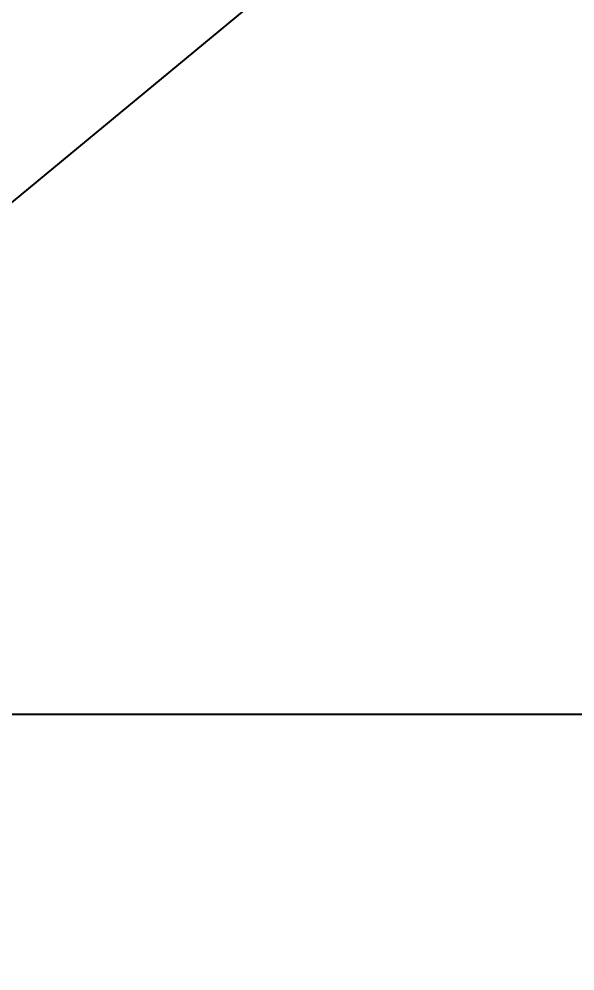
# Model space of a CAD drawing. Header units: millimetres. Extents: x 0 to 210, y 0 to 297.
# Drawn here: x 177.37 to 187.95, y 164.56 to 182.7 of the extents above; entities that cross this region are included whole.
import ezdxf

# ---------------------------------------------------------------- set-up
doc = ezdxf.new("R2010")
doc.units = ezdxf.units.MM
doc.layers.add('根据设置的颜色创建', color=7, linetype='Continuous', lineweight=25)
doc.styles.add('SLDTEXTSTYLE5', font='TXT', dxfattribs={"width": 0.7})
doc.dimstyles.new('SLDDIMSTYLE2', dxfattribs={"dimtxt": 3.5, "dimasz": 4.08, "dimexe": 0, "dimexo": 0.0625, "dimgap": 0.875, "dimtad": 0, "dimtih": 1, "dimtoh": 1, "dimlfac": 1.5, "dimrnd": 1e-09, "dimzin": 12, "dimdsep": 46, "dimtxsty": 'SLDTEXTSTYLE5', "dimsah": 1, "dimcen": 0.09, "dimadec": 0, "dimazin": 3, "dimtol": 1, "dimtp": 0.01, "dimtm": 0.01, "dimtfac": 1, "dimtofl": 0, "dimtmove": 0, "dimatfit": 3, "dimfxl": 0, "dimfrac": 2, "dimtolj": 1, "dimarcsym": 0})
doc.dimstyles.new('SLDDIMSTYLE3', dxfattribs={"dimtxt": 3.5, "dimasz": 4.08, "dimexe": 0, "dimexo": 0.0625, "dimgap": 0.875, "dimtad": 0, "dimtih": 1, "dimtoh": 1, "dimlfac": 1.5, "dimrnd": 1e-09, "dimzin": 4, "dimdsep": 46, "dimtxsty": 'SLDTEXTSTYLE5', "dimsah": 1, "dimcen": 0.09, "dimadec": 0, "dimazin": 1, "dimtfac": 1, "dimtofl": 0, "dimtmove": 0, "dimatfit": 3, "dimfxl": 0, "dimfrac": 2, "dimtolj": 1, "dimtzin": 12, "dimarcsym": 0})
doc.dimstyles.new('SLDDIMSTYLE7', dxfattribs={"dimtxt": 0.18, "dimasz": 1.016, "dimexe": 0, "dimexo": 0.0625, "dimgap": 0, "dimtad": 0, "dimtih": 1, "dimtoh": 1, "dimdec": 0, "dimrnd": 1e-09, "dimzin": 0, "dimdsep": 46, "dimtxsty": 'Standard', "dimblk1": 'DOT', "dimblk2": 'DOT', "dimsah": 1, "dimcen": 0.09, "dimadec": 0, "dimazin": 0, "dimtfac": 1.016, "dimtdec": 0, "dimtofl": 0, "dimtmove": 0, "dimatfit": 3, "dimldrblk": 'DOT', "dimfxl": 0, "dimfrac": 2, "dimtolj": 1, "dimtzin": 0, "dimarcsym": 0})

# ---------------------------------------------------------------- blocks, each defined once
blk = doc.blocks.new('_D_3')
at = {"layer": '根据设置的颜色创建'}
for p, q in [((176.582, 169.454), (189.908, 169.454)), ((188.892, 161.521), (188.892, 169.454))]:
    blk.add_line(p, q, dxfattribs=at)
blk.add_solid([(188.892, 169.454), (188.384, 165.374), (189.4, 165.374)], dxfattribs=at)
at = {"layer": '根据设置的颜色创建', "insert": (189.908, 171.8), "char_height": 3.5, "attachment_point": 1, "style": 'SLDTEXTSTYLE5'}
blk.add_mtext('31.90', dxfattribs=at)
blk = doc.blocks.new('_D_4')
at = {"layer": '根据设置的颜色创建'}
for p, q in [((176.415, 194.854), (189.908, 194.854)), ((188.892, 169.454), (188.892, 194.854))]:
    blk.add_line(p, q, dxfattribs=at)
blk.add_solid([(188.892, 194.854), (188.384, 190.774), (189.4, 190.774)], dxfattribs=at)
at = {"layer": '根据设置的颜色创建', "char_height": 3.5, "attachment_point": 1, "style": 'SLDTEXTSTYLE5'}
for s, insert in [('±0.01', (194.288, 197.2)), ('70', (189.908, 197.2))]:
    blk.add_mtext(s, dxfattribs=dict(at, insert=insert))
blk = doc.blocks.new('_Dot')
at = {"color": 0, "linetype": 'ByBlock', "lineweight": -2}
blk.add_line((-0.5, 0), (-1, 0), dxfattribs=at)
at = {"color": 0, "linetype": 'ByBlock', "const_width": 0.5}
blk.add_lwpolyline([(-0.25, 0, 1), (0.25, 0, 1)], format="xyb", close=True, dxfattribs=at)

msp = doc.modelspace()

# ---------------------------------------------------------------- dimensions: what is measured, and where the dimension line sits
at = {"layer": '根据设置的颜色创建'}
for feature_location, offset, dimstyle, picture, middle in [((176.4154, 194.8542), (13.4924, 0), 'SLDDIMSTYLE2', '_D_4', (196.8081, 194.8542)), ((176.582, 169.4542), (13.3257, 0), 'SLDDIMSTYLE3', '_D_3', (193.7432, 169.4542))]:
    dim = msp.add_ordinate_dim(feature_location=feature_location, offset=offset, dtype=0, origin=(187.582, 148.1875), dimstyle=dimstyle, dxfattribs=at)
    dim.commit()
    dim.dimension.update_dxf_attribs({"geometry": picture, "text_midpoint": middle})

# ---------------------------------------------------------------- leaders
msp.add_leader([(173.12, 175.8097), (184.2601, 185.013)], dimstyle='SLDDIMSTYLE7', dxfattribs=at)

doc.saveas('drawing.dxf')
